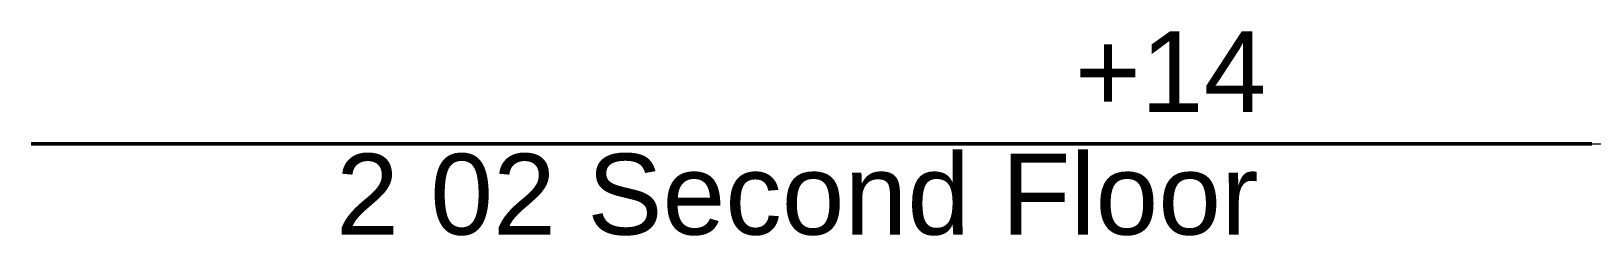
# Model space of a CAD drawing. Header units: millimetres. Extents: x -46169 to 125331, y -86251 to 18123.
# Drawn here: x 101134 to 104996, y -75047 to -74541 of the extents above; entities that cross this region are included whole.
import ezdxf

# ---------------------------------------------------------------- set-up
doc = ezdxf.new("R2010")
doc.units = ezdxf.units.MM
doc.header["$MEASUREMENT"] = 0
doc.linetypes.add('Dashed', pattern=[2822.222233, 1411.111116, -1411.111116])
doc.layers.add('0_Pen_No__105', color=7, linetype='Continuous', lineweight=15, true_color=0xa6a6a6)
doc.layers.add('0_Pen_No__25', color=7, linetype='Continuous', lineweight=50, true_color=0x2a2a2a)
doc.layers.add('0_Pen_No__6', color=7, linetype='Continuous', lineweight=35)
doc.styles.add('GENERATED_STYLE_1', font='')
doc.styles.get('GENERATED_STYLE_1').set_extended_font_data('Swis721 BT')

# ---------------------------------------------------------------- blocks, each defined once
blk = doc.blocks.new('A08 Atria Section & Elevation A_STORY_MARKER', base_point=(98841.5, -82919.8))
at = {"layer": '0_Pen_No__105', "linetype": 'Dashed', "ltscale": 0.2}
blk.add_line((104996.2, -74819.8), (121468.6, -74819.8), dxfattribs=at)
at = {"layer": '0_Pen_No__25', "linetype": 'Continuous'}
for p, q in [((101134.2, -74819.8), (104196.2, -74819.8)), ((104596.2, -74819.8), (104196.2, -74819.8)), ((104596.2, -74819.8), (104796.2, -74819.8)), ((104896.2, -74819.8), (104796.2, -74819.8)), ((104996.2, -74819.8), (104896.2, -74819.8))]:
    blk.add_line(p, q, dxfattribs=at)
at = {"layer": '0_Pen_No__6', "char_height": 200, "attachment_point": 1, "style": 'GENERATED_STYLE_1'}
for s, insert in [('\\A1;{\\fSwis721 BT|b0|i0|c0|p34;+14}', (103717.2, -74540.9)), ('\\A1;{\\fSwis721 BT|b0|i0|c0|p34;2 02 Second Floor}', (101888.8, -74843.9))]:
    blk.add_mtext(s, dxfattribs=dict(at, insert=insert))

msp = doc.modelspace()

# ---------------------------------------------------------------- block references
at = {"linetype": 'Continuous', "lineweight": 0}
msp.add_blockref('A08 Atria Section & Elevation A_STORY_MARKER', (98841.5, -82919.8), dxfattribs=at)

doc.saveas('drawing.dxf')
